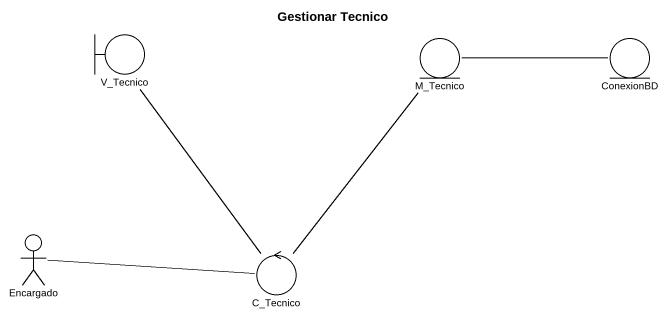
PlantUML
@startuml
title Gestionar Tecnico
boundary V_Tecnico
entity M_Tecnico
entity ConexionBD
actor Encargado
control C_Tecnico
M_Tecnico -right- ConexionBD
Encargado -right- C_Tecnico
C_Tecnico -up- V_Tecnico
C_Tecnico -up- M_Tecnico
@enduml
